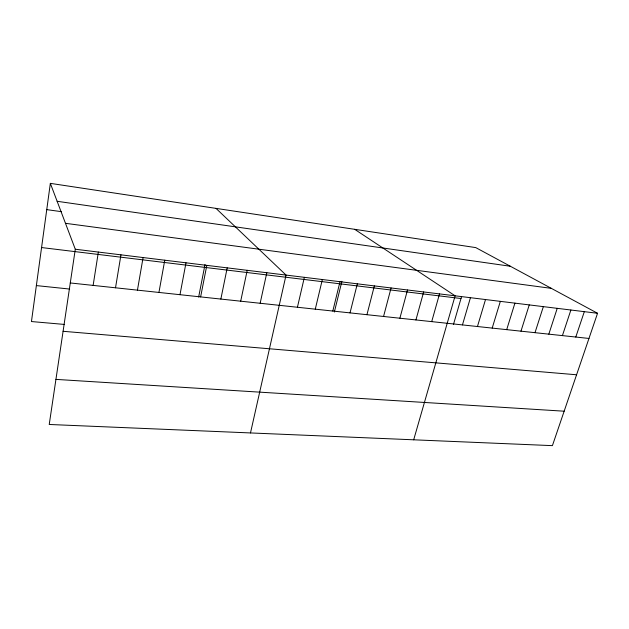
<?xml version="1.0" encoding="UTF-8"?>
<svg xmlns="http://www.w3.org/2000/svg" width="629" height="629" viewBox="0 0 629 629"><rect width="100%" height="100%" fill="white"/><g stroke="black" fill="none" stroke-linecap="round" stroke-linejoin="round"><path stroke-width="0.94" d="M50.344 183.361L75.291 249.233L49.227 424.473L552.411 445.639L597.55 313.281L475.76 247.606L50.344 183.361L31.45 321.545L64.386 324.43M93.131 285.401L98.368 252.064M115.516 287.799L120.965 254.839M137.444 290.142L143.09 257.552M158.933 292.446L164.767 260.209M179.988 294.694L186.003 262.812M198.654 297.037L205.023 264.463M200.62 296.904L206.815 265.367M220.858 299.066L227.211 267.868M240.695 301.189L247.213 270.321M260.154 303.272L266.822 272.727M250.491 432.941L286.053 275.085L215.999 208.38M297.423 307.259L304.373 277.326M315.278 309.169L322.347 279.535M332.812 311.041L339.998 281.698M334.353 312.031L341.901 281.297M350.023 312.888L357.335 283.821M366.943 314.697L374.357 285.912M383.556 316.473L391.081 287.964M399.887 318.219L407.513 289.977M415.934 319.933L423.655 291.958M431.706 321.623L439.522 293.9M413.685 439.805L455.113 295.819L354.677 229.318M453.501 324.336L461.513 296.707M462.457 324.91L470.445 297.698M477.45 326.514L485.517 299.546M492.2 328.094L500.338 301.362M506.699 329.643L514.915 303.147M520.969 331.168L529.248 304.908M535.004 332.67L543.354 306.637M548.818 334.148L557.231 308.336M562.412 335.603L570.888 310.011M575.794 337.034L584.325 311.662M55.934 379.389L564.158 411.201M63.081 331.294L576.581 374.774M36.364 285.59L69.654 289.057M70.275 282.956L588.964 338.449M75.291 249.233L597.55 313.281M41.569 247.551L460.986 298.523M65.471 223.311L551.334 288.357M46.75 209.63L61.603 211.69M57.137 201.288L510.347 266.256"/></g></svg>
